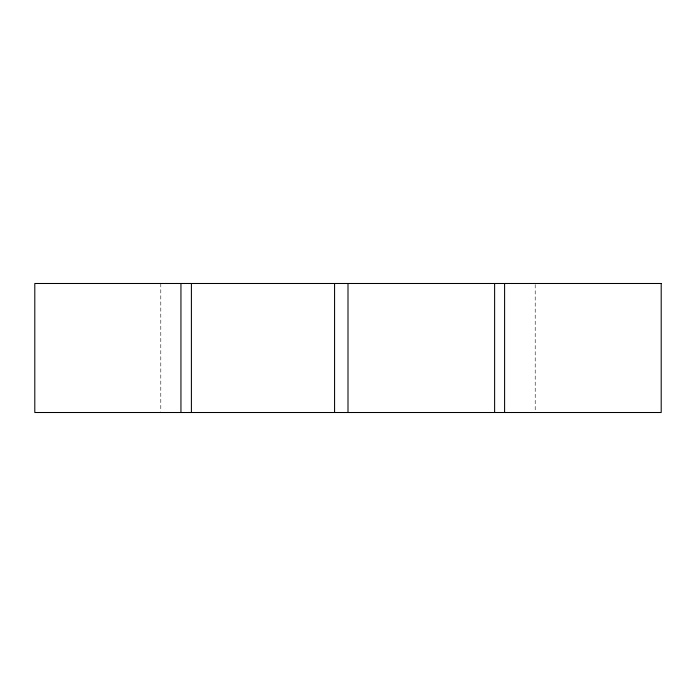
<?xml version="1.0" encoding="UTF-8"?>
<svg xmlns="http://www.w3.org/2000/svg" width="696" height="696" viewBox="0 0 696 696"><rect width="100%" height="100%" fill="white"/><g stroke="black" fill="none" stroke-linecap="round" stroke-linejoin="round"><path stroke-width="0.52" stroke-dasharray="3.48 2.61" d="M535.207 284.577L535.207 411.423M160.793 283.49L160.793 411.423"/><path stroke-width="1.04" d="M504.6 283.49L504.6 412.51M494.621 283.49L494.621 412.51M348 283.49L348 412.51M334.576 283.49L334.576 412.51M191.4 283.49L191.4 412.51M180.943 283.49L180.943 412.51M661.2 283.49L34.8 283.49L34.8 412.51L661.2 412.51L661.2 283.49"/></g></svg>
